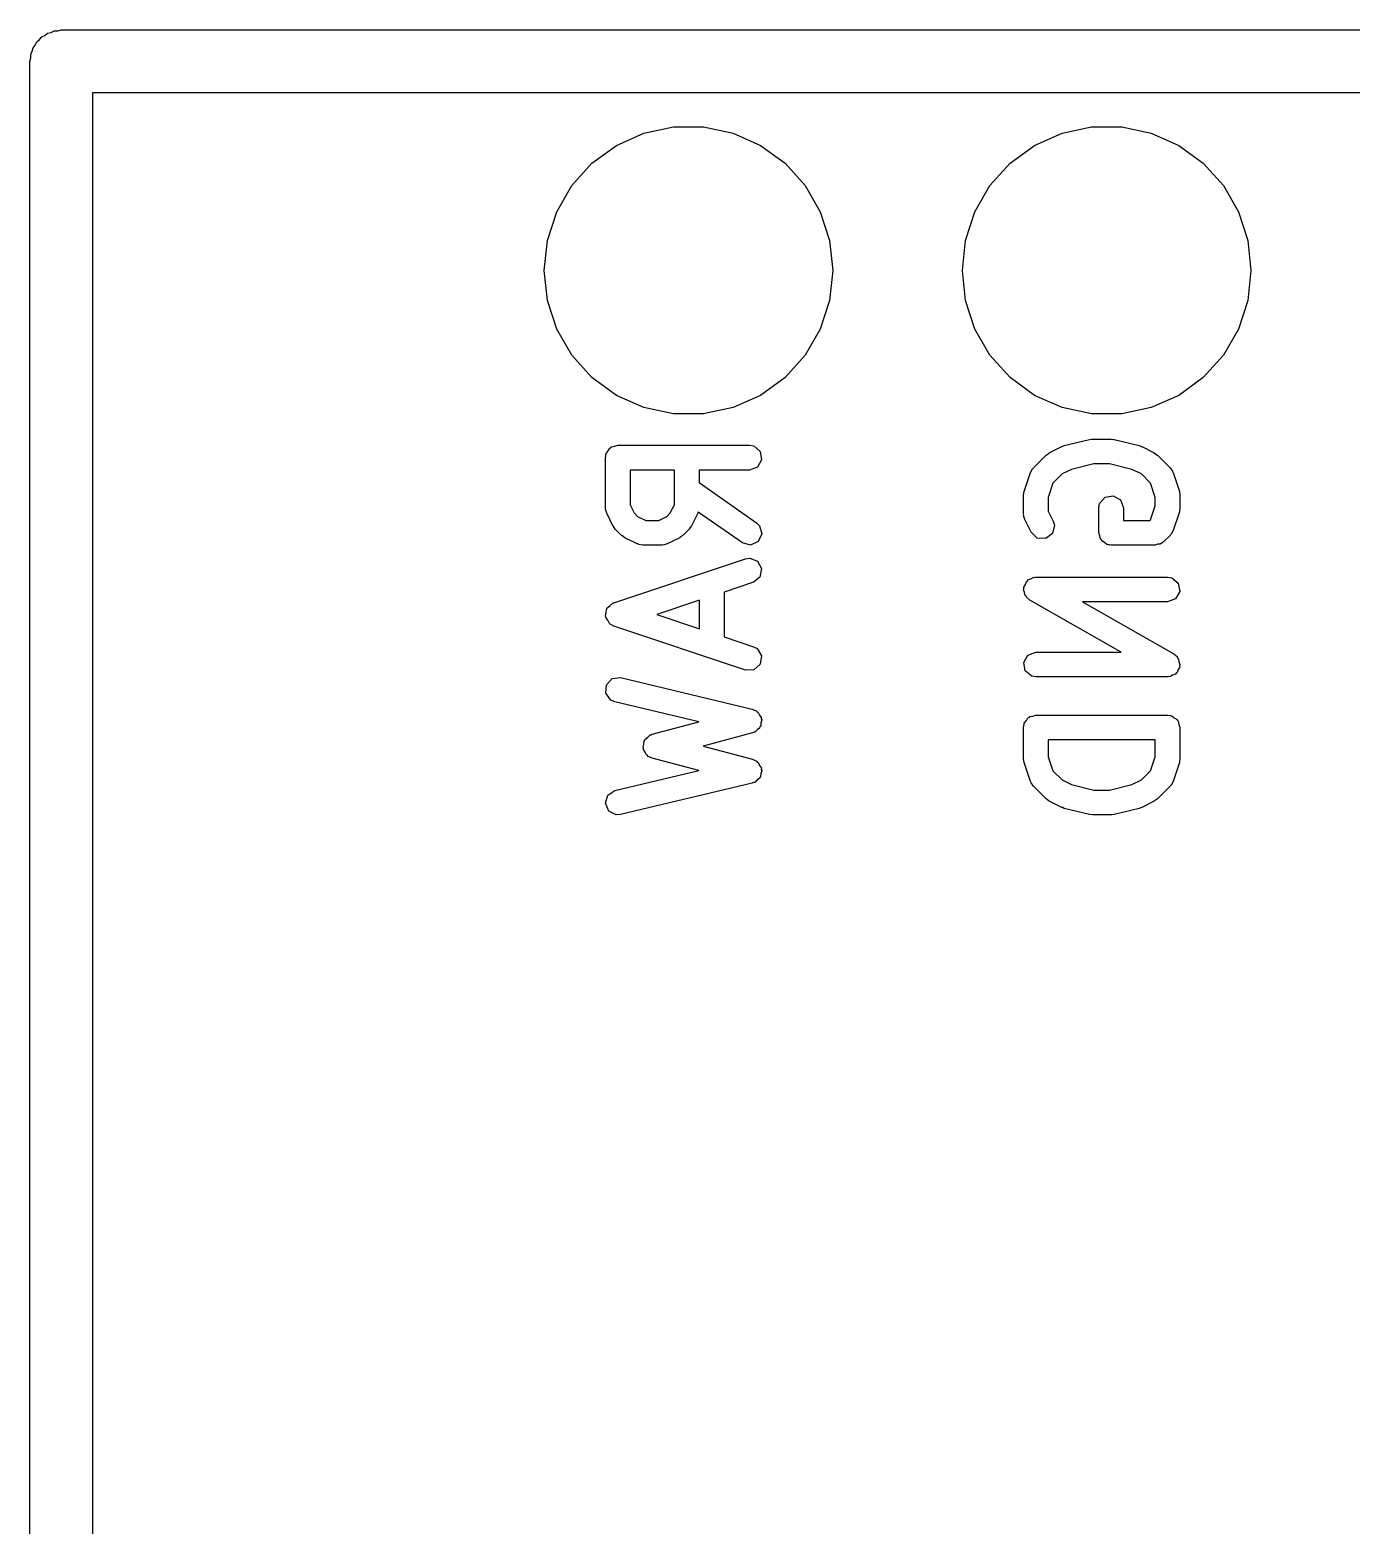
# Model space of a CAD drawing. Extents: x 80.7 to 172.6, y -123.4 to -35.9.
# Drawn here: x 91.27 to 99.29, y -109.89 to -100.81 of the extents above; entities that cross this region are included whole.
import ezdxf

# ---------------------------------------------------------------- set-up
doc = ezdxf.new("R2010")
doc.units = 0
doc.layers.add('BLACK', color=7, linetype='CONTINUOUS')

msp = doc.modelspace()

# ---------------------------------------------------------------- linework, layer by layer
at = {"layer": 'BLACK', "linetype": 'CONTINUOUS'}
for p, q in [((91.2985, -100.901), (91.3078, -100.881)), ((91.3078, -100.881), (91.3246, -100.868)), ((91.3246, -100.868), (91.338, -100.851)), ((91.338, -100.851), (91.3573, -100.842)), ((91.3573, -100.842), (91.3741, -100.828)), ((91.3741, -100.828), (91.395, -100.824)), ((91.395, -100.824), (91.4144, -100.814)), ((91.4144, -100.814), (91.4358, -100.814)), ((91.4358, -100.814), (91.4567, -100.809)), ((91.4567, -100.809), (124.477, -100.809)), ((91.2662, -101), (91.271, -100.979)), ((91.271, -100.958), (91.2803, -100.938)), ((91.271, -100.979), (91.271, -100.958)), ((91.2803, -100.938), (91.2851, -100.917)), ((91.2851, -100.917), (91.2985, -100.901)), ((91.2662, -118.78), (91.2662, -101)), ((91.6472, -101.191), (91.6472, -118.59)), ((124.286, -101.191), (91.6472, -101.191)), ((94.996, -101.437), (95.1752, -101.398)), ((95.1752, -101.398), (95.3583, -101.398)), ((95.3583, -101.398), (95.5375, -101.437)), ((97.536, -101.437), (97.7152, -101.398)), ((97.7152, -101.398), (97.8983, -101.398)), ((97.8983, -101.398), (98.0775, -101.437)), ((94.6804, -101.619), (94.8286, -101.511)), ((94.8286, -101.511), (94.996, -101.437)), ((95.5375, -101.437), (95.7049, -101.511)), ((95.7049, -101.511), (95.8531, -101.619)), ((97.2204, -101.619), (97.3686, -101.511)), ((97.3686, -101.511), (97.536, -101.437)), ((98.0775, -101.437), (98.2449, -101.511)), ((98.2449, -101.511), (98.3931, -101.619)), ((94.5578, -101.755), (94.6804, -101.619)), ((95.8531, -101.619), (95.9757, -101.755)), ((97.0978, -101.755), (97.2204, -101.619)), ((98.3931, -101.619), (98.5157, -101.755)), ((94.4662, -101.914), (94.5578, -101.755)), ((95.9757, -101.755), (96.0673, -101.914)), ((97.0062, -101.914), (97.0978, -101.755)), ((98.5157, -101.755), (98.6073, -101.914)), ((94.4096, -102.088), (94.4662, -101.914)), ((96.0673, -101.914), (96.1239, -102.088)), ((96.9496, -102.088), (97.0062, -101.914)), ((98.6073, -101.914), (98.6639, -102.088)), ((94.3905, -102.27), (94.4096, -102.088)), ((96.1239, -102.088), (96.1431, -102.27)), ((96.9304, -102.27), (96.9496, -102.088)), ((98.6639, -102.088), (98.683, -102.27)), ((94.4096, -102.452), (94.3905, -102.27)), ((96.1431, -102.27), (96.1239, -102.452)), ((96.9496, -102.452), (96.9304, -102.27)), ((98.683, -102.27), (98.6639, -102.452)), ((94.4662, -102.626), (94.4096, -102.452)), ((96.1239, -102.452), (96.0673, -102.626)), ((97.0062, -102.626), (96.9496, -102.452)), ((98.6639, -102.452), (98.6073, -102.626)), ((94.5578, -102.785), (94.4662, -102.626)), ((96.0673, -102.626), (95.9757, -102.785)), ((97.0978, -102.785), (97.0062, -102.626)), ((98.6073, -102.626), (98.5157, -102.785)), ((94.6804, -102.921), (94.5578, -102.785)), ((95.9757, -102.785), (95.8531, -102.921)), ((97.2204, -102.921), (97.0978, -102.785)), ((98.5157, -102.785), (98.3931, -102.921)), ((94.8286, -103.029), (94.6804, -102.921)), ((95.8531, -102.921), (95.7049, -103.029)), ((97.3686, -103.029), (97.2204, -102.921)), ((98.3931, -102.921), (98.2449, -103.029)), ((94.996, -103.103), (94.8286, -103.029)), ((95.7049, -103.029), (95.5375, -103.103)), ((97.536, -103.103), (97.3686, -103.029)), ((98.2449, -103.029), (98.0775, -103.103)), ((95.1752, -103.141), (94.996, -103.103)), ((95.3583, -103.141), (95.1752, -103.141)), ((95.5375, -103.103), (95.3583, -103.141)), ((97.7152, -103.141), (97.536, -103.103)), ((97.8983, -103.141), (97.7152, -103.141)), ((98.0775, -103.103), (97.8983, -103.141)), ((94.7993, -103.342), (94.8185, -103.338)), ((94.8185, -103.338), (94.8368, -103.332)), ((94.8368, -103.332), (95.6368, -103.332)), ((95.6368, -103.332), (95.6625, -103.336)), ((95.6625, -103.336), (95.7018, -103.369)), ((97.4576, -103.378), (97.5338, -103.34)), ((97.5338, -103.34), (97.5462, -103.336)), ((97.5462, -103.336), (97.5491, -103.334)), ((97.5491, -103.334), (97.7015, -103.296)), ((97.7015, -103.296), (97.7164, -103.295)), ((97.7164, -103.295), (97.7197, -103.294)), ((97.7197, -103.294), (97.834, -103.294)), ((97.834, -103.294), (97.8487, -103.296)), ((97.8487, -103.296), (97.8522, -103.296)), ((97.8522, -103.296), (98.0046, -103.334)), ((98.0046, -103.334), (98.0164, -103.339)), ((98.0164, -103.339), (98.0199, -103.34)), ((98.0199, -103.34), (98.0961, -103.378)), ((94.7618, -103.407), (94.7636, -103.397)), ((94.7618, -103.712), (94.7618, -103.407)), ((94.763, -103.394), (94.7646, -103.391)), ((94.7636, -103.397), (94.763, -103.394)), ((94.7646, -103.391), (94.7664, -103.381)), ((94.7664, -103.381), (94.7789, -103.366)), ((94.7789, -103.366), (94.7886, -103.349)), ((94.7886, -103.349), (94.795, -103.347)), ((94.795, -103.347), (94.7993, -103.342)), ((95.7107, -103.42), (95.6851, -103.464)), ((95.7018, -103.369), (95.7107, -103.42)), ((97.3619, -103.468), (97.4381, -103.392)), ((97.4381, -103.392), (97.4565, -103.379)), ((97.4565, -103.379), (97.4576, -103.378)), ((98.0961, -103.378), (98.1141, -103.391)), ((98.1141, -103.391), (98.1156, -103.392)), ((98.1156, -103.392), (98.1918, -103.468)), ((95.1809, -103.482), (94.9118, -103.482)), ((94.9118, -103.482), (94.9118, -103.694)), ((95.1809, -103.694), (95.1809, -103.482)), ((95.6368, -103.482), (95.3309, -103.482)), ((95.3309, -103.482), (95.3309, -103.558)), ((95.6851, -103.464), (95.6368, -103.482)), ((97.3057, -103.612), (97.3438, -103.497)), ((97.3438, -103.497), (97.3562, -103.474)), ((97.3562, -103.474), (97.36, -103.472)), ((97.36, -103.472), (97.3619, -103.468)), ((97.5356, -103.506), (97.4805, -103.562)), ((97.5935, -103.478), (97.5356, -103.506)), ((97.7289, -103.444), (97.5935, -103.478)), ((97.8248, -103.444), (97.7289, -103.444)), ((97.9602, -103.478), (97.8248, -103.444)), ((98.0181, -103.506), (97.9602, -103.478)), ((98.0732, -103.562), (98.0181, -103.506)), ((98.1918, -103.468), (98.2067, -103.489)), ((98.2067, -103.489), (98.2071, -103.494)), ((98.2071, -103.494), (98.2099, -103.497)), ((98.2099, -103.497), (98.248, -103.612)), ((95.3309, -103.558), (95.6799, -103.802)), ((97.3018, -103.635), (97.3057, -103.613)), ((97.3057, -103.613), (97.3057, -103.612)), ((97.4805, -103.562), (97.4518, -103.648)), ((98.1018, -103.648), (98.0732, -103.562)), ((98.248, -103.612), (98.2513, -103.634)), ((94.9118, -103.694), (94.9366, -103.743)), ((95.1562, -103.743), (95.1809, -103.694)), ((97.3018, -103.75), (97.3018, -103.635)), ((97.4518, -103.648), (97.4518, -103.732)), ((97.759, -103.712), (97.7635, -103.686)), ((97.7635, -103.686), (97.7965, -103.647)), ((97.7965, -103.647), (97.847, -103.638)), ((97.847, -103.638), (97.8914, -103.663)), ((97.8914, -103.663), (97.909, -103.712)), ((98.0732, -103.785), (98.1018, -103.699)), ((98.1018, -103.699), (98.1018, -103.648)), ((98.2513, -103.634), (98.2518, -103.635)), ((98.2518, -103.635), (98.2518, -103.712)), ((94.7634, -103.716), (94.7618, -103.712)), ((94.7623, -103.72), (94.7634, -103.716)), ((94.7698, -103.745), (94.7623, -103.72)), ((94.8079, -103.821), (94.7698, -103.745)), ((94.9366, -103.743), (94.9575, -103.764)), ((94.9575, -103.764), (95.0069, -103.789)), ((95.0069, -103.789), (95.0858, -103.789)), ((95.0858, -103.789), (95.1353, -103.764)), ((95.1353, -103.764), (95.1562, -103.743)), ((95.323, -103.745), (95.2849, -103.821)), ((95.3235, -103.741), (95.323, -103.745)), ((95.3259, -103.738), (95.3235, -103.741)), ((95.5938, -103.925), (95.3259, -103.738)), ((97.3034, -103.754), (97.3018, -103.75)), ((97.3023, -103.758), (97.3034, -103.754)), ((97.3098, -103.783), (97.3023, -103.758)), ((97.3479, -103.859), (97.3098, -103.783)), ((97.4518, -103.732), (97.482, -103.792)), ((97.482, -103.792), (97.4894, -103.817)), ((97.759, -103.864), (97.759, -103.712)), ((97.909, -103.712), (97.909, -103.789)), ((97.909, -103.789), (98.0696, -103.789)), ((98.0696, -103.789), (98.0732, -103.785)), ((98.248, -103.735), (98.2099, -103.85)), ((98.2518, -103.712), (98.248, -103.734)), ((98.248, -103.734), (98.248, -103.735)), ((94.809, -103.822), (94.8079, -103.821)), ((94.8219, -103.841), (94.809, -103.822)), ((94.86, -103.879), (94.8219, -103.841)), ((94.8615, -103.88), (94.86, -103.879)), ((94.8795, -103.893), (94.8615, -103.88)), ((95.2327, -103.879), (95.2144, -103.892)), ((95.2708, -103.841), (95.2327, -103.879)), ((95.2715, -103.839), (95.2708, -103.841)), ((95.2849, -103.821), (95.2715, -103.839)), ((95.6799, -103.802), (95.6983, -103.821)), ((95.7116, -103.87), (95.6899, -103.917)), ((95.6983, -103.821), (95.7116, -103.87)), ((97.3851, -103.895), (97.3479, -103.859)), ((97.4775, -103.867), (97.4363, -103.898)), ((97.4894, -103.817), (97.4775, -103.867)), ((97.7657, -103.882), (97.759, -103.864)), ((97.769, -103.901), (97.7657, -103.882)), ((98.1918, -103.879), (98.1537, -103.917)), ((98.1937, -103.875), (98.1918, -103.879)), ((98.1975, -103.872), (98.1937, -103.875)), ((98.2099, -103.85), (98.1975, -103.872)), ((94.9557, -103.931), (94.8795, -103.893)), ((94.9601, -103.931), (94.9557, -103.931)), ((94.9636, -103.934), (94.9601, -103.931)), ((94.9892, -103.939), (94.9636, -103.934)), ((95.1035, -103.939), (94.9892, -103.939)), ((95.1077, -103.937), (95.1035, -103.939)), ((95.1121, -103.938), (95.1077, -103.937)), ((95.1371, -103.931), (95.1121, -103.938)), ((95.2132, -103.893), (95.1371, -103.931)), ((95.2144, -103.892), (95.2132, -103.893)), ((95.6434, -103.939), (95.5938, -103.925)), ((95.6899, -103.917), (95.6434, -103.939)), ((97.4363, -103.898), (97.3851, -103.895)), ((97.7742, -103.906), (97.769, -103.901)), ((97.7765, -103.912), (97.7742, -103.906)), ((97.7934, -103.922), (97.7765, -103.912)), ((97.8083, -103.934), (97.7934, -103.922)), ((97.8181, -103.936), (97.8083, -103.934)), ((97.821, -103.938), (97.8181, -103.936)), ((97.8242, -103.937), (97.821, -103.938)), ((97.834, -103.939), (97.8242, -103.937)), ((98.1007, -103.939), (97.834, -103.939)), ((98.116, -103.933), (98.1007, -103.939)), ((98.1324, -103.932), (98.116, -103.933)), ((98.1458, -103.922), (98.1324, -103.932)), ((98.1489, -103.921), (98.1458, -103.922)), ((98.1499, -103.92), (98.1489, -103.921)), ((98.1537, -103.917), (98.1499, -103.92)), ((94.8131, -104.288), (95.6131, -104.021)), ((95.6131, -104.021), (95.6389, -104.018)), ((95.6389, -104.018), (95.6866, -104.036)), ((95.6866, -104.036), (95.711, -104.081)), ((95.7007, -104.132), (95.6606, -104.164)), ((95.711, -104.081), (95.7007, -104.132)), ((97.3126, -104.177), (97.3192, -104.159)), ((97.3192, -104.159), (97.3252, -104.155)), ((97.3252, -104.155), (97.3286, -104.149)), ((97.3286, -104.149), (97.3468, -104.143)), ((97.3468, -104.143), (97.3635, -104.133)), ((97.3635, -104.133), (97.3703, -104.134)), ((97.3703, -104.134), (97.3768, -104.132)), ((97.3768, -104.132), (98.1768, -104.132)), ((98.1768, -104.132), (98.2025, -104.136)), ((98.2025, -104.136), (98.2418, -104.169)), ((95.6606, -104.164), (95.4833, -104.223)), ((95.4833, -104.223), (95.4833, -104.496)), ((97.3018, -104.207), (97.3042, -104.201)), ((97.3085, -104.225), (97.3018, -104.207)), ((97.303, -104.194), (97.3126, -104.177)), ((97.3042, -104.201), (97.303, -104.194)), ((97.3119, -104.244), (97.3085, -104.225)), ((97.3172, -104.249), (97.3119, -104.244)), ((97.3196, -104.255), (97.3172, -104.249)), ((98.2507, -104.22), (98.2251, -104.264)), ((98.2418, -104.169), (98.2507, -104.22)), ((94.7674, -104.347), (94.7709, -104.323)), ((94.7709, -104.323), (94.7725, -104.322)), ((94.7725, -104.322), (94.7729, -104.32)), ((94.7729, -104.32), (94.7915, -104.305)), ((94.7915, -104.305), (94.8093, -104.289)), ((94.8093, -104.289), (94.8114, -104.289)), ((94.8114, -104.289), (94.8131, -104.288)), ((95.3333, -104.273), (95.074, -104.359)), ((95.3333, -104.446), (95.3333, -104.273)), ((97.3396, -104.272), (97.3196, -104.255)), ((97.8944, -104.589), (97.3396, -104.272)), ((98.1768, -104.282), (97.6593, -104.282)), ((97.6593, -104.282), (98.2141, -104.599)), ((98.2251, -104.264), (98.1768, -104.282)), ((94.7627, -104.37), (94.7674, -104.347)), ((94.7637, -104.372), (94.7627, -104.37)), ((94.7634, -104.374), (94.7637, -104.372)), ((94.7758, -104.394), (94.7634, -104.374)), ((94.7871, -104.415), (94.7758, -104.394)), ((94.7891, -104.416), (94.7871, -104.415)), ((94.7902, -104.418), (94.7891, -104.416)), ((94.8131, -104.43), (94.7902, -104.418)), ((95.6131, -104.697), (94.8131, -104.43)), ((95.074, -104.359), (95.3333, -104.446)), ((95.4833, -104.496), (95.6606, -104.555)), ((95.6606, -104.555), (95.6835, -104.567)), ((95.6835, -104.567), (95.7103, -104.611)), ((95.7103, -104.611), (95.7028, -104.662)), ((97.303, -104.651), (97.3286, -104.606)), ((97.3286, -104.606), (97.3768, -104.589)), ((97.3768, -104.589), (97.8944, -104.589)), ((98.2141, -104.599), (98.2341, -104.615)), ((95.6644, -104.696), (95.6131, -104.697)), ((95.7028, -104.662), (95.6644, -104.696)), ((97.3119, -104.701), (97.303, -104.651)), ((97.3512, -104.734), (97.3119, -104.701)), ((98.2341, -104.615), (98.2365, -104.622)), ((98.241, -104.694), (98.2345, -104.712)), ((98.2365, -104.622), (98.2418, -104.626)), ((98.2507, -104.677), (98.241, -104.694)), ((98.2418, -104.626), (98.2452, -104.645)), ((98.2452, -104.645), (98.2518, -104.664)), ((98.2518, -104.664), (98.2495, -104.67)), ((98.2495, -104.67), (98.2507, -104.677)), ((94.765, -104.838), (94.768, -104.787)), ((94.768, -104.787), (94.8033, -104.749)), ((94.8033, -104.749), (94.8542, -104.743)), ((94.8542, -104.743), (95.6542, -104.934)), ((97.3768, -104.739), (97.3512, -104.734)), ((98.1768, -104.739), (97.3768, -104.739)), ((98.1834, -104.737), (98.1768, -104.739)), ((98.1902, -104.738), (98.1834, -104.737)), ((98.2069, -104.728), (98.1902, -104.738)), ((98.2251, -104.721), (98.2069, -104.728)), ((98.2285, -104.715), (98.2251, -104.721)), ((98.2345, -104.712), (98.2285, -104.715)), ((94.7956, -104.879), (94.765, -104.838)), ((94.8195, -104.889), (94.7956, -104.879)), ((95.3303, -105.011), (94.8195, -104.889)), ((95.6542, -104.934), (95.6781, -104.944)), ((95.6781, -104.944), (95.6828, -104.95)), ((95.6828, -104.95), (95.6899, -104.954)), ((95.6899, -104.954), (95.6977, -104.971)), ((95.6977, -104.971), (95.7087, -104.985)), ((97.3585, -104.977), (97.3768, -104.97)), ((97.3768, -104.97), (98.1768, -104.97)), ((98.1768, -104.97), (98.1866, -104.972)), ((98.1866, -104.972), (98.1899, -104.971)), ((98.1899, -104.971), (98.1928, -104.973)), ((98.1928, -104.973), (98.2025, -104.974)), ((98.2025, -104.974), (98.2174, -104.987)), ((95.0461, -105.087), (95.3303, -105.011)), ((95.6831, -105.06), (95.6704, -105.074)), ((95.6982, -105.05), (95.6831, -105.06)), ((95.7003, -105.042), (95.6982, -105.05)), ((95.7057, -105.037), (95.7003, -105.042)), ((95.7068, -105.018), (95.7057, -105.037)), ((95.7116, -105), (95.7068, -105.018)), ((95.7087, -104.985), (95.7082, -104.993)), ((95.7082, -104.993), (95.7116, -105)), ((97.3018, -105.045), (97.3036, -105.035)), ((97.3018, -105.235), (97.3018, -105.045)), ((97.303, -105.032), (97.3046, -105.029)), ((97.3036, -105.035), (97.303, -105.032)), ((97.3046, -105.029), (97.3064, -105.019)), ((97.3064, -105.019), (97.3189, -105.004)), ((97.3189, -105.004), (97.3286, -104.987)), ((97.3286, -104.987), (97.335, -104.985)), ((97.335, -104.985), (97.3393, -104.98)), ((97.3393, -104.98), (97.3585, -104.977)), ((98.2174, -104.987), (98.2343, -104.997)), ((98.2343, -104.997), (98.2366, -105.003)), ((98.2366, -105.003), (98.2418, -105.007)), ((98.2418, -105.007), (98.2452, -105.027)), ((98.2452, -105.027), (98.2518, -105.045)), ((98.2518, -105.045), (98.2518, -105.235)), ((94.9907, -105.166), (94.9957, -105.147)), ((94.9957, -105.147), (94.9974, -105.128)), ((94.9974, -105.128), (95.0022, -105.123)), ((95.0022, -105.123), (95.004, -105.116)), ((95.004, -105.116), (95.0199, -105.105)), ((95.0199, -105.105), (95.0336, -105.091)), ((95.0336, -105.091), (95.0405, -105.091)), ((95.0405, -105.091), (95.0461, -105.087)), ((95.6562, -105.079), (95.3565, -105.159)), ((95.6626, -105.075), (95.6562, -105.079)), ((95.6704, -105.074), (95.6626, -105.075)), ((98.1018, -105.12), (97.4518, -105.12)), ((97.4518, -105.12), (97.4518, -105.223)), ((98.1018, -105.223), (98.1018, -105.12)), ((94.9936, -105.172), (94.9907, -105.166)), ((94.993, -105.179), (94.9936, -105.172)), ((95.0041, -105.195), (94.993, -105.179)), ((95.0123, -105.212), (95.0041, -105.195)), ((95.0185, -105.215), (95.0123, -105.212)), ((95.0225, -105.221), (95.0185, -105.215)), ((95.0461, -105.232), (95.0225, -105.221)), ((95.3303, -105.307), (95.0461, -105.232)), ((95.3565, -105.159), (95.6562, -105.239)), ((95.6562, -105.239), (95.6798, -105.25)), ((97.3024, -105.237), (97.3018, -105.235)), ((97.3057, -105.259), (97.3024, -105.237)), ((97.4518, -105.223), (97.4805, -105.309)), ((98.0732, -105.309), (98.1018, -105.223)), ((98.2518, -105.235), (98.248, -105.257)), ((94.8195, -105.429), (95.3303, -105.307)), ((95.6798, -105.25), (95.6843, -105.256)), ((95.6843, -105.256), (95.6913, -105.26)), ((95.6913, -105.26), (95.6987, -105.277)), ((95.6987, -105.277), (95.7093, -105.292)), ((95.7064, -105.325), (95.7049, -105.343)), ((95.7117, -105.307), (95.7064, -105.325)), ((95.7093, -105.292), (95.7086, -105.3)), ((95.7086, -105.3), (95.7117, -105.307)), ((97.3438, -105.373), (97.3057, -105.259)), ((97.4805, -105.309), (97.5356, -105.364)), ((98.0181, -105.364), (98.0732, -105.309)), ((98.248, -105.259), (98.2099, -105.373)), ((98.248, -105.257), (98.248, -105.259)), ((94.7766, -105.457), (94.8195, -105.429)), ((95.6542, -105.384), (94.8542, -105.575)), ((95.6608, -105.38), (95.6542, -105.384)), ((95.6686, -105.379), (95.6608, -105.38)), ((95.6817, -105.366), (95.6686, -105.379)), ((95.697, -105.356), (95.6817, -105.366)), ((95.6993, -105.349), (95.697, -105.356)), ((95.7049, -105.343), (95.6993, -105.349)), ((97.3466, -105.377), (97.3438, -105.373)), ((97.347, -105.381), (97.3466, -105.377)), ((97.3619, -105.403), (97.347, -105.381)), ((97.4381, -105.479), (97.3619, -105.403)), ((97.5356, -105.364), (97.5935, -105.393)), ((97.5935, -105.393), (97.7289, -105.427)), ((97.7289, -105.427), (97.8248, -105.427)), ((97.8248, -105.427), (97.9602, -105.393)), ((97.9602, -105.393), (98.0181, -105.364)), ((98.1918, -105.403), (98.1156, -105.479)), ((98.1937, -105.399), (98.1918, -105.403)), ((98.1975, -105.396), (98.1937, -105.399)), ((98.2099, -105.373), (98.1975, -105.396)), ((94.762, -105.506), (94.7766, -105.457)), ((94.7823, -105.554), (94.762, -105.506)), ((97.4396, -105.48), (97.4381, -105.479)), ((97.4576, -105.493), (97.4396, -105.48)), ((97.5338, -105.531), (97.4576, -105.493)), ((98.0961, -105.493), (98.0199, -105.531)), ((98.0972, -105.492), (98.0961, -105.493)), ((98.1156, -105.479), (98.0972, -105.492)), ((94.8282, -105.577), (94.7823, -105.554)), ((94.8542, -105.575), (94.8282, -105.577)), ((97.5373, -105.531), (97.5338, -105.531)), ((97.5491, -105.537), (97.5373, -105.531)), ((97.7015, -105.575), (97.5491, -105.537)), ((97.705, -105.574), (97.7015, -105.575)), ((97.7197, -105.577), (97.705, -105.574)), ((97.834, -105.577), (97.7197, -105.577)), ((97.8372, -105.576), (97.834, -105.577)), ((97.8522, -105.575), (97.8372, -105.576)), ((98.0046, -105.537), (97.8522, -105.575)), ((98.0075, -105.535), (98.0046, -105.537)), ((98.0199, -105.531), (98.0075, -105.535))]:
    msp.add_line(p, q, dxfattribs=at)

doc.saveas('drawing.dxf')
